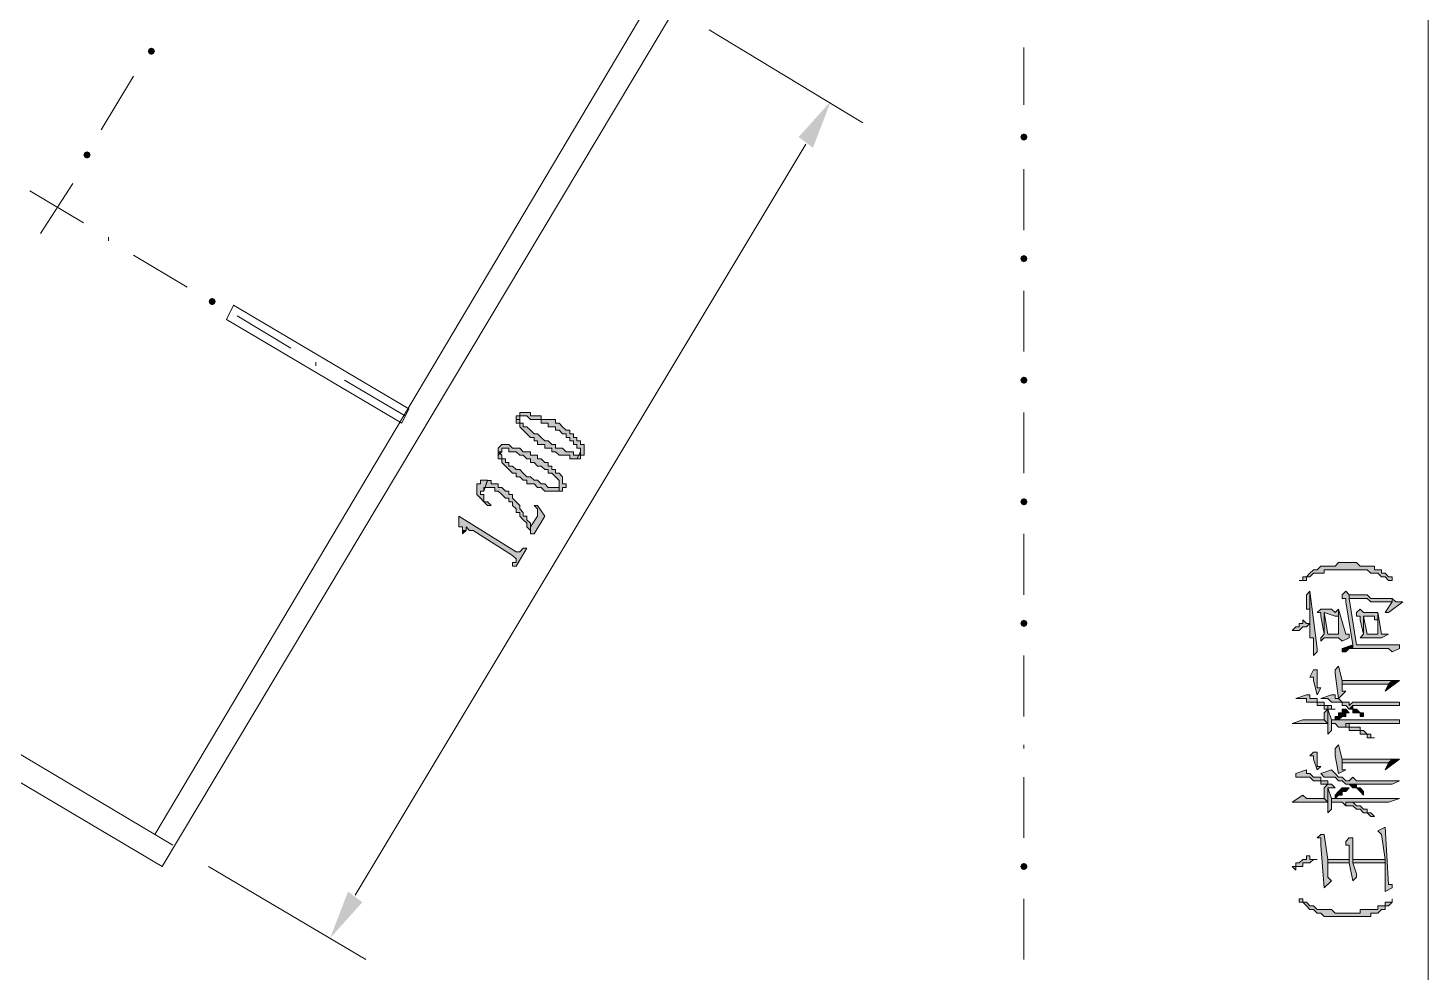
# Model space of a CAD drawing. Header units: millimetres. Extents: x 6 to 291, y 4 to 206.
# Drawn here: x 197.72 to 214.29, y 100.69 to 111.87 of the extents above; entities that cross this region are included whole.
import ezdxf

# ---------------------------------------------------------------- set-up
doc = ezdxf.new("R2010")
doc.units = ezdxf.units.MM
doc.layers.add('C00-00-00', color=7, linetype='Continuous')

msp = doc.modelspace()

# ---------------------------------------------------------------- hatches: boundary and pattern name
at = {"layer": 'C00-00-00'}
h = msp.add_hatch(color=256, dxfattribs=at)
h.dxf.hatch_style = 2
h.paths.add_polyline_path([(199.17833, 111.633002), (199.148432, 111.620567), (199.135997, 111.590669), (199.148432, 111.560771), (199.17833, 111.548336), (199.208228, 111.560771), (199.220663, 111.590669), (199.208228, 111.620567)])
h = msp.add_hatch(color=256, dxfattribs=at)
h.dxf.hatch_style = 2
h.paths.add_polyline_path([(206.840669, 110.57467), (207.010006, 110.447667), (207.22167, 110.998005)])
h = msp.add_hatch(color=256, dxfattribs=at)
h.dxf.hatch_style = 2
h.paths.add_polyline_path([(209.507674, 110.617004), (209.477776, 110.604568), (209.46534, 110.57467), (209.477776, 110.544772), (209.507674, 110.532337), (209.537572, 110.544772), (209.550007, 110.57467), (209.537572, 110.604568)])
h = msp.add_hatch(color=256, dxfattribs=at)
h.dxf.hatch_style = 2
h.paths.add_polyline_path([(198.416329, 110.405332), (198.386431, 110.392896), (198.373996, 110.362999), (198.386431, 110.333101), (198.416329, 110.320665), (198.446227, 110.333101), (198.458662, 110.362999), (198.446227, 110.392896)])
h = msp.add_hatch(color=256, dxfattribs=at)
h.dxf.hatch_style = 2
h.paths.add_polyline_path([(209.507674, 109.177669), (209.477776, 109.165234), (209.46534, 109.135336), (209.477776, 109.105438), (209.507674, 109.093003), (209.537572, 109.105438), (209.550007, 109.135336), (209.537572, 109.165234)])
h = msp.add_hatch(color=256, dxfattribs=at)
h.dxf.hatch_style = 2
h.paths.add_polyline_path([(199.898005, 108.669666), (199.868107, 108.657231), (199.855672, 108.627333), (199.868107, 108.597435), (199.898005, 108.584999), (199.927903, 108.597435), (199.940339, 108.627333), (199.927903, 108.657231)])
h = msp.add_hatch(color=256, dxfattribs=at)
h.dxf.hatch_style = 2
h.paths.add_polyline_path([(209.507674, 107.738336), (209.477776, 107.7259), (209.46534, 107.696002), (209.477776, 107.666104), (209.507674, 107.653669), (209.537572, 107.666104), (209.550007, 107.696002), (209.537572, 107.7259)])
h = msp.add_hatch(color=256, dxfattribs=at)
h.dxf.hatch_style = 2
h.paths.add_polyline_path([(203.496332, 107.272667), (203.496332, 107.230334), (203.538665, 107.230334), (203.538665, 107.272667), (203.580999, 107.272667), (203.623332, 107.272667), (203.665665, 107.230334), (203.707999, 107.230334), (203.750332, 107.230334), (203.792665, 107.230334), (203.792665, 107.188001), (203.834999, 107.188001), (203.877332, 107.188001), (203.877332, 107.145667), (203.919665, 107.145667), (203.961999, 107.145667), (203.961999, 107.103334), (204.004332, 107.103334), (204.046665, 107.061001), (204.088999, 107.061001), (204.088999, 107.018667), (204.131332, 107.018667), (204.131332, 106.976334), (204.173665, 106.976334), (204.173665, 106.934001), (204.215999, 106.934001), (204.215999, 106.891667), (204.258332, 106.891667), (204.258332, 106.849334), (204.215999, 106.764667), (204.258332, 106.764667), (204.258332, 106.807001), (204.300665, 106.807001), (204.300665, 106.849334), (204.300665, 106.891667), (204.300665, 106.934001), (204.258332, 106.934001), (204.258332, 106.976334), (204.215999, 106.976334), (204.215999, 107.018667), (204.173665, 107.018667), (204.173665, 107.061001), (204.131332, 107.061001), (204.131332, 107.103334), (204.088999, 107.103334), (204.046665, 107.145667), (204.004332, 107.188001), (203.961999, 107.188001), (203.961999, 107.230334), (203.919665, 107.230334), (203.877332, 107.230334), (203.834999, 107.230334), (203.792665, 107.230334), (203.792665, 107.272667), (203.750332, 107.272667), (203.665665, 107.272667), (203.665665, 107.315001), (203.538665, 107.315001), (203.538665, 107.272667)])
h = msp.add_hatch(color=256, dxfattribs=at)
h.dxf.hatch_style = 2
h.paths.add_polyline_path([(203.496332, 107.230333), (203.496332, 107.188), (203.538665, 107.188), (203.538665, 107.145666), (203.580999, 107.103333), (203.623332, 107.061), (203.665665, 107.018666), (203.707999, 107.018666), (203.707999, 106.976333), (203.750332, 106.976333), (203.750332, 106.934), (203.792665, 106.934), (203.834999, 106.934), (203.834999, 106.891666), (203.877332, 106.891666), (203.919665, 106.891666), (203.919665, 106.849333), (203.961999, 106.849333), (204.004332, 106.807), (204.046665, 106.807), (204.088999, 106.807), (204.131332, 106.807), (204.131332, 106.764666), (204.215999, 106.764666), (204.258332, 106.849333), (204.258332, 106.807), (204.215999, 106.807), (204.173665, 106.807), (204.173665, 106.849333), (204.088999, 106.849333), (204.046665, 106.891666), (204.004332, 106.891666), (203.961999, 106.891666), (203.961999, 106.934), (203.919665, 106.934), (203.877332, 106.976333), (203.834999, 106.976333), (203.792665, 107.018666), (203.750332, 107.061), (203.707999, 107.061), (203.665665, 107.103333), (203.623332, 107.145666), (203.580999, 107.145666), (203.580999, 107.188), (203.538665, 107.188), (203.538665, 107.230333)])
h = msp.add_hatch(color=256, dxfattribs=at)
h.dxf.hatch_style = 2
h.paths.add_polyline_path([(203.284669, 106.891666), (203.284669, 106.849333), (203.284669, 106.807), (203.327002, 106.849333), (203.327002, 106.891666), (203.411669, 106.891666), (203.411669, 106.849333), (203.454002, 106.849333), (203.496335, 106.849333), (203.538669, 106.807), (203.581002, 106.807), (203.623335, 106.764666), (203.665669, 106.764666), (203.665669, 106.722333), (203.708002, 106.722333), (203.750335, 106.68), (203.792669, 106.68), (203.835002, 106.637666), (203.877335, 106.637666), (203.877335, 106.595333), (203.919669, 106.595333), (203.962002, 106.553), (204.004335, 106.510666), (204.004335, 106.468333), (204.004335, 106.426), (204.004335, 106.383666), (204.046669, 106.383666), (204.046669, 106.426), (204.089002, 106.426), (204.089002, 106.468333), (204.046669, 106.468333), (204.046669, 106.510666), (204.046669, 106.553), (204.004335, 106.595333), (203.962002, 106.595333), (203.962002, 106.637666), (203.919669, 106.637666), (203.919669, 106.68), (203.877335, 106.68), (203.877335, 106.722333), (203.835002, 106.722333), (203.792669, 106.764666), (203.750335, 106.764666), (203.750335, 106.807), (203.708002, 106.807), (203.665669, 106.807), (203.665669, 106.849333), (203.623335, 106.849333), (203.581002, 106.849333), (203.538669, 106.891666), (203.496335, 106.891666), (203.454002, 106.891666), (203.411669, 106.934), (203.327002, 106.934)])
h = msp.add_hatch(color=256, dxfattribs=at)
h.dxf.hatch_style = 2
h.paths.add_polyline_path([(203.284669, 106.807006), (203.284669, 106.764673), (203.327002, 106.764673), (203.327002, 106.722339), (203.369335, 106.680006), (203.411669, 106.637673), (203.454002, 106.595339), (203.496335, 106.595339), (203.496335, 106.553006), (203.538669, 106.553006), (203.581002, 106.510673), (203.623335, 106.510673), (203.623335, 106.468339), (203.665669, 106.468339), (203.708002, 106.468339), (203.750335, 106.426006), (203.792669, 106.426006), (203.835002, 106.383673), (203.877335, 106.383673), (204.004335, 106.383673), (204.004335, 106.426006), (203.962002, 106.426006), (203.919669, 106.426006), (203.877335, 106.426006), (203.835002, 106.468339), (203.792669, 106.468339), (203.750335, 106.510673), (203.708002, 106.510673), (203.665669, 106.553006), (203.623335, 106.553006), (203.581002, 106.595339), (203.538669, 106.637673), (203.496335, 106.637673), (203.454002, 106.680006), (203.411669, 106.680006), (203.411669, 106.722339), (203.369335, 106.722339), (203.369335, 106.764673), (203.327002, 106.764673), (203.327002, 106.807006), (203.284669, 106.849339), (203.327002, 106.849339)])
h = msp.add_hatch(color=256, dxfattribs=at)
h.dxf.hatch_style = 2
h.paths.add_polyline_path([(203.030663, 106.46834), (203.030663, 106.426006), (203.030663, 106.383673), (203.030663, 106.34134), (203.072996, 106.299006), (203.115329, 106.256673), (203.157663, 106.21434), (203.199996, 106.21434), (203.157663, 106.256673), (203.115329, 106.256673), (203.115329, 106.299006), (203.115329, 106.34134), (203.072996, 106.34134), (203.072996, 106.383673), (203.115329, 106.383673), (203.157663, 106.510673), (203.072996, 106.510673), (203.072996, 106.46834)])
h = msp.add_hatch(color=256, dxfattribs=at)
h.dxf.hatch_style = 2
h.paths.add_polyline_path([(203.157674, 106.510666), (203.11534, 106.383666), (203.11534, 106.425999), (203.157674, 106.425999), (203.200007, 106.425999), (203.24234, 106.425999), (203.24234, 106.383666), (203.284674, 106.383666), (203.327007, 106.341333), (203.36934, 106.298999), (203.411674, 106.298999), (203.411674, 106.256666), (203.454007, 106.256666), (203.454007, 106.214333), (203.49634, 106.171999), (203.49634, 106.129666), (203.538674, 106.129666), (203.538674, 106.087333), (203.581007, 106.044999), (203.62334, 106.002666), (203.62334, 105.960333), (203.665674, 105.917999), (203.665674, 105.960333), (203.665674, 106.002666), (203.62334, 106.044999), (203.62334, 106.087333), (203.581007, 106.087333), (203.581007, 106.129666), (203.538674, 106.171999), (203.538674, 106.214333), (203.49634, 106.256666), (203.454007, 106.298999), (203.454007, 106.341333), (203.411674, 106.341333), (203.411674, 106.383666), (203.36934, 106.383666), (203.327007, 106.425999), (203.284674, 106.425999), (203.284674, 106.468333), (203.200007, 106.468333), (203.200007, 106.510666)])
h = msp.add_hatch(color=256, dxfattribs=at)
h.dxf.hatch_style = 2
h.paths.add_polyline_path([(209.507674, 106.299001), (209.477776, 106.286566), (209.46534, 106.256668), (209.477776, 106.22677), (209.507674, 106.214335), (209.537572, 106.22677), (209.550007, 106.256668), (209.537572, 106.286566)])
h = msp.add_hatch(color=256, dxfattribs=at)
h.dxf.hatch_style = 2
h.paths.add_polyline_path([(202.818999, 106.087339), (202.818999, 106.045006), (202.818999, 105.960339), (202.861333, 105.960339), (202.861333, 105.875672), (202.903666, 105.918006), (202.903666, 105.960339), (202.945999, 105.918006), (202.988333, 105.918006), (203.453999, 105.621672), (203.496333, 105.579339), (203.496333, 105.537006), (203.453999, 105.537006), (203.453999, 105.494672), (203.496333, 105.494672), (203.623333, 105.706339), (203.580999, 105.706339), (203.538666, 105.664006), (203.496333, 105.664006)])
h = msp.add_hatch(color=256, dxfattribs=at)
h.dxf.hatch_style = 2
h.paths.add_polyline_path([(203.750338, 106.214334), (203.708004, 106.214334), (203.750338, 106.172001), (203.750338, 106.129667), (203.750338, 106.087334), (203.665671, 105.960334), (203.665671, 105.918001), (203.665671, 105.875667), (203.708004, 105.875667), (203.835004, 106.087334)])
h = msp.add_hatch(color=256, dxfattribs=at)
h.dxf.hatch_style = 2
h.paths.add_polyline_path([(202.861326, 105.875668), (202.861326, 105.918002), (202.903668, 105.918002)])
h = msp.add_hatch(color=256, dxfattribs=at)
h.dxf.hatch_style = 2
h.paths.add_polyline_path([(212.767326, 105.325338), (212.80966, 105.325338), (212.851993, 105.325338), (212.851993, 105.367671), (212.894326, 105.367671), (212.93666, 105.410004), (212.978993, 105.410004), (213.06366, 105.410004), (213.06366, 105.452338), (213.31766, 105.452338), (213.359993, 105.452338), (213.57166, 105.452338), (213.613993, 105.410004), (213.656326, 105.410004), (213.69866, 105.410004), (213.740993, 105.367671), (213.783326, 105.367671), (213.82566, 105.325338), (213.867993, 105.325338), (213.867993, 105.367671), (213.82566, 105.367671), (213.783326, 105.410004), (213.740993, 105.410004), (213.740993, 105.452338), (213.69866, 105.452338), (213.656326, 105.452338), (213.656326, 105.494671), (213.57166, 105.494671), (213.486993, 105.494671), (213.44466, 105.537004), (213.232993, 105.537004), (213.19066, 105.494671), (213.105993, 105.494671), (213.06366, 105.494671), (213.021326, 105.494671), (212.978993, 105.452338), (212.93666, 105.452338), (212.894326, 105.410004), (212.851993, 105.367671), (212.80966, 105.367671), (212.80966, 105.325338)])
h = msp.add_hatch(color=256, dxfattribs=at)
h.dxf.hatch_style = 2
h.paths.add_polyline_path([(212.682674, 104.732666), (212.725007, 104.732666), (212.76734, 104.732666), (212.809674, 104.774999), (212.852007, 104.774999), (212.89434, 104.817332), (212.89434, 104.774999), (212.89434, 104.647999), (212.936674, 104.647999), (212.936674, 104.520999), (212.936674, 104.478666), (212.936674, 104.436332), (212.979007, 104.478666), (212.979007, 104.520999), (212.89434, 105.198332), (212.89434, 104.817332), (212.852007, 104.817332), (212.809674, 104.859666), (212.809674, 104.817332), (212.76734, 104.817332), (212.76734, 104.774999), (212.725007, 104.774999)])
h = msp.add_hatch(color=256, dxfattribs=at)
h.dxf.hatch_style = 2
h.paths.add_polyline_path([(212.851995, 105.156001), (212.851995, 105.113667), (212.851995, 104.986667), (212.894328, 104.986667), (212.894328, 104.859667), (212.894328, 104.817334), (212.894328, 105.198334)])
h = msp.add_hatch(color=256, dxfattribs=at)
h.dxf.hatch_style = 2
h.paths.add_polyline_path([(213.275338, 105.156001), (213.275338, 105.113667), (213.317671, 105.113667), (213.317671, 105.071334), (213.402338, 104.563334), (213.402338, 104.521001), (213.825671, 104.521001), (213.868004, 104.478667), (213.952671, 104.521001), (213.952671, 104.563334), (213.444671, 104.563334), (213.360004, 105.113667), (213.360004, 105.156001), (213.317671, 105.198334)])
h = msp.add_hatch(color=256, dxfattribs=at)
h.dxf.hatch_style = 2
h.paths.add_polyline_path([(213.360006, 105.156001), (213.360006, 105.113667), (213.571673, 105.113667), (213.614006, 105.071334), (213.78334, 105.071334), (213.868006, 105.071334), (213.868006, 105.113667), (213.825673, 105.113667), (213.78334, 105.113667), (213.614006, 105.113667), (213.571673, 105.156001)])
h = msp.add_hatch(color=256, dxfattribs=at)
h.dxf.hatch_style = 2
h.paths.add_polyline_path([(213.783333, 104.944337), (213.825667, 104.944337), (213.995, 105.071337), (213.952667, 105.071337), (213.910333, 105.071337), (213.868, 105.11367), (213.868, 105.071337)])
h = msp.add_hatch(color=256, dxfattribs=at)
h.dxf.hatch_style = 2
h.paths.add_polyline_path([(212.979006, 104.944337), (213.021339, 104.944337), (213.021339, 104.902004), (213.063672, 104.690337), (213.063672, 104.944337), (213.190672, 104.902004), (213.233006, 104.902004), (213.233006, 104.817337), (213.233006, 104.775004), (213.233006, 104.690337), (213.233006, 104.98667), (213.190672, 104.944337), (213.148339, 104.98667), (213.106006, 104.98667), (213.063672, 104.98667), (213.021339, 104.98667)])
h = msp.add_hatch(color=256, dxfattribs=at)
h.dxf.hatch_style = 2
h.paths.add_polyline_path([(213.021332, 104.648005), (213.021332, 104.605672), (213.063665, 104.648005), (213.232999, 104.648005), (213.275332, 104.605672), (213.359999, 104.648005), (213.359999, 104.690338), (213.317665, 104.690338), (213.232999, 104.986672), (213.232999, 104.690338), (213.148332, 104.690338), (213.105999, 104.690338), (213.063665, 104.944338), (213.063665, 104.690338)])
h = msp.add_hatch(color=256, dxfattribs=at)
h.dxf.hatch_style = 2
h.paths.add_polyline_path([(213.444659, 104.944337), (213.444659, 104.902004), (213.486992, 104.902004), (213.486992, 104.85967), (213.529326, 104.690337), (213.529326, 104.902004), (213.656326, 104.902004), (213.656326, 104.85967), (213.698659, 104.85967), (213.698659, 104.73267), (213.698659, 104.690337), (213.698659, 104.944337), (213.656326, 104.944337), (213.529326, 104.944337), (213.486992, 104.98667)])
h = msp.add_hatch(color=256, dxfattribs=at)
h.dxf.hatch_style = 2
h.paths.add_polyline_path([(213.487001, 104.648005), (213.529335, 104.648005), (213.741001, 104.648005), (213.825668, 104.690338), (213.741001, 104.690338), (213.698668, 104.944338), (213.698668, 104.690338), (213.571668, 104.690338), (213.529335, 104.902005), (213.529335, 104.690338)])
h = msp.add_hatch(color=256, dxfattribs=at)
h.dxf.hatch_style = 2
h.paths.add_polyline_path([(209.507674, 104.859668), (209.477776, 104.847232), (209.46534, 104.817334), (209.477776, 104.787436), (209.507674, 104.775001), (209.537572, 104.787436), (209.550007, 104.817334), (209.537572, 104.847232)])
h = msp.add_hatch(color=256, dxfattribs=at)
h.dxf.hatch_style = 2
h.paths.add_polyline_path([(213.275338, 104.521002), (213.275338, 104.478669), (213.317671, 104.478669), (213.360004, 104.521002), (213.402338, 104.521002), (213.402338, 104.563336)])
h = msp.add_hatch(color=256, dxfattribs=at)
h.dxf.hatch_style = 2
h.paths.add_polyline_path([(212.894337, 104.182336), (212.936671, 104.182336), (212.936671, 104.140002), (212.979004, 103.970669), (213.021337, 104.055336), (212.979004, 104.055336), (212.979004, 104.097669), (212.979004, 104.267002), (212.936671, 104.267002)])
h = msp.add_hatch(color=256, dxfattribs=at)
h.dxf.hatch_style = 2
h.paths.add_polyline_path([(213.190669, 104.267004), (213.190669, 104.224671), (213.233003, 103.928338), (213.317669, 104.013004), (213.275336, 104.013004), (213.275336, 104.055338), (213.275336, 104.097671), (213.275336, 104.140004), (213.233003, 104.309338)])
h = msp.add_hatch(color=256, dxfattribs=at)
h.dxf.hatch_style = 2
h.paths.add_polyline_path([(213.275338, 104.140001), (213.275338, 104.097667), (213.783333, 104.097667), (213.82566, 104.097667), (213.868002, 104.140001)])
h = msp.add_hatch(color=256, dxfattribs=at)
h.dxf.hatch_style = 2
h.paths.add_polyline_path([(213.783333, 104.012999), (213.952671, 104.140001), (213.868002, 104.140001), (213.82566, 104.097667)])
h = msp.add_hatch(color=256, dxfattribs=at)
h.dxf.hatch_style = 2
h.paths.add_polyline_path([(212.725, 103.928338), (212.767333, 103.928338), (212.852, 103.928338), (212.852, 103.886005), (212.936667, 103.886005), (212.979, 103.886005), (212.979, 103.843672), (213.021333, 103.843672), (213.063667, 103.843672), (213.063667, 103.801338), (213.106, 103.801338), (213.106, 103.843672), (213.063667, 103.843672), (213.063667, 103.886005), (213.021333, 103.886005), (212.979, 103.886005), (212.979, 103.928338), (212.936667, 103.928338), (212.894333, 103.928338), (212.894333, 103.970672), (212.852, 103.970672)])
h = msp.add_hatch(color=256, dxfattribs=at)
h.dxf.hatch_style = 2
h.paths.add_polyline_path([(213.021332, 103.928338), (213.063665, 103.928338), (213.105999, 103.928338), (213.148332, 103.886005), (213.190665, 103.886005), (213.232999, 103.886005), (213.275332, 103.886005), (213.275332, 103.843672), (213.317665, 103.843672), (213.359999, 103.801338), (213.402332, 103.843672), (213.486999, 103.843672), (213.867999, 103.843672), (213.952665, 103.843672), (213.952665, 103.886005), (213.825665, 103.886005), (213.486999, 103.886005), (213.444665, 103.886005), (213.402332, 103.886005), (213.359999, 103.843672), (213.359999, 103.886005), (213.317665, 103.886005), (213.275332, 103.886005), (213.232999, 103.928338), (213.190665, 103.928338), (213.190665, 103.970672), (213.148332, 103.970672)])
h = msp.add_hatch(color=256, dxfattribs=at)
h.dxf.hatch_style = 2
h.paths.add_polyline_path([(213.063674, 103.759001), (213.063674, 103.674334), (213.106008, 103.632001), (213.106008, 103.505001), (213.106008, 103.801334), (213.190674, 103.801334), (213.148341, 103.801334), (213.148341, 103.843668), (213.106008, 103.843668), (213.106008, 103.801334)])
h = msp.add_hatch(color=256, dxfattribs=at)
h.dxf.hatch_style = 2
h.paths.add_polyline_path([(213.106001, 103.505003), (213.148334, 103.547336), (213.148334, 103.58967), (213.148334, 103.674336), (213.106001, 103.801336)])
h = msp.add_hatch(color=256, dxfattribs=at)
h.dxf.hatch_style = 2
h.paths.add_polyline_path([(213.190669, 103.716666), (213.190669, 103.674333), (213.233003, 103.674333), (213.275336, 103.716666), (213.317669, 103.716666), (213.317669, 103.759), (213.360003, 103.759), (213.317669, 103.801333), (213.275336, 103.801333), (213.275336, 103.759), (213.233003, 103.759), (213.233003, 103.716666)])
h = msp.add_hatch(color=256, dxfattribs=at)
h.dxf.hatch_style = 2
h.paths.add_polyline_path([(213.360006, 103.801335), (213.40234, 103.801335), (213.40234, 103.759002), (213.444673, 103.759002), (213.487006, 103.759002), (213.487006, 103.716669), (213.52934, 103.716669), (213.52934, 103.759002), (213.487006, 103.759002), (213.444673, 103.801335), (213.40234, 103.801335), (213.40234, 103.843669)])
h = msp.add_hatch(color=256, dxfattribs=at)
h.dxf.hatch_style = 2
h.paths.add_polyline_path([(212.682674, 103.632006), (212.725007, 103.632006), (212.76734, 103.632006), (212.809674, 103.632006), (213.106007, 103.632006), (213.063674, 103.674339), (212.852007, 103.674339), (212.809674, 103.674339)])
h = msp.add_hatch(color=256, dxfattribs=at)
h.dxf.hatch_style = 2
h.paths.add_polyline_path([(213.148327, 103.674332), (213.148327, 103.631999), (213.19066, 103.631999), (213.232994, 103.589666), (213.275327, 103.589666), (213.31766, 103.589666), (213.31766, 103.631999), (213.740994, 103.631999), (213.783327, 103.631999), (213.82566, 103.631999), (213.95266, 103.631999), (213.95266, 103.674332), (213.82566, 103.674332), (213.19066, 103.674332), (213.19066, 103.716666), (213.19066, 103.674332)])
h = msp.add_hatch(color=256, dxfattribs=at)
h.dxf.hatch_style = 2
h.paths.add_polyline_path([(213.317664, 103.589672), (213.359997, 103.589672), (213.359997, 103.547338), (213.444664, 103.547338), (213.486997, 103.547338), (213.486997, 103.505005), (213.529331, 103.505005), (213.571664, 103.505005), (213.571664, 103.462672), (213.613997, 103.462672), (213.656331, 103.462672), (213.613997, 103.462672), (213.613997, 103.505005), (213.571664, 103.505005), (213.529331, 103.547338), (213.486997, 103.547338), (213.486997, 103.589672), (213.444664, 103.589672), (213.402331, 103.589672), (213.359997, 103.589672), (213.359997, 103.632005), (213.317664, 103.632005)])
h = msp.add_hatch(color=256, dxfattribs=at)
h.dxf.hatch_style = 2
h.paths.add_polyline_path([(212.894337, 103.251005), (212.936671, 103.251005), (212.936671, 103.208672), (212.979004, 103.081672), (213.021337, 103.124005), (212.979004, 103.124005), (212.979004, 103.166339), (212.979004, 103.293339), (212.936671, 103.293339)])
h = msp.add_hatch(color=256, dxfattribs=at)
h.dxf.hatch_style = 2
h.paths.add_polyline_path([(213.190669, 103.335666), (213.190669, 103.293333), (213.190669, 103.250999), (213.233003, 103.039333), (213.317669, 103.081666), (213.275336, 103.081666), (213.275336, 103.123999), (213.275336, 103.166333), (213.275336, 103.208666), (213.233003, 103.377999)])
h = msp.add_hatch(color=256, dxfattribs=at)
h.dxf.hatch_style = 2
h.paths.add_polyline_path([(213.275338, 103.208671), (213.275338, 103.166337), (213.783333, 103.166337), (213.82566, 103.166337), (213.868002, 103.208671)])
h = msp.add_hatch(color=256, dxfattribs=at)
h.dxf.hatch_style = 2
h.paths.add_polyline_path([(213.783333, 103.081668), (213.952667, 103.208668), (213.868, 103.208668), (213.825667, 103.166335)])
h = msp.add_hatch(color=256, dxfattribs=at)
h.dxf.hatch_style = 2
h.paths.add_polyline_path([(212.725, 103.039334), (212.725, 102.997001), (212.767333, 102.997001), (212.809667, 102.997001), (212.852, 102.997001), (212.894333, 102.997001), (212.936667, 102.954667), (212.979, 102.954667), (213.021333, 102.954667), (213.021333, 102.912334), (213.063667, 102.912334), (213.106, 102.912334), (213.106, 102.954667), (213.063667, 102.954667), (213.021333, 102.954667), (213.021333, 102.997001), (212.979, 102.997001), (212.936667, 102.997001), (212.894333, 103.039334), (212.852, 103.039334), (212.852, 103.081667)])
h = msp.add_hatch(color=256, dxfattribs=at)
h.dxf.hatch_style = 2
h.paths.add_polyline_path([(213.021332, 103.039334), (213.063665, 102.997001), (213.105999, 102.997001), (213.148332, 102.997001), (213.190665, 102.997001), (213.232999, 102.954667), (213.275332, 102.954667), (213.317665, 102.912334), (213.359999, 102.912334), (213.402332, 102.912334), (213.486999, 102.912334), (213.867999, 102.912334), (213.952665, 102.954667), (213.825665, 102.954667), (213.444665, 102.954667), (213.402332, 102.997001), (213.359999, 102.954667), (213.317665, 102.954667), (213.275332, 102.997001), (213.232999, 102.997001), (213.190665, 103.039334), (213.148332, 103.081667)])
h = msp.add_hatch(color=256, dxfattribs=at)
h.dxf.hatch_style = 2
h.paths.add_polyline_path([(212.682674, 102.700668), (212.725007, 102.700668), (213.106007, 102.700668), (213.063674, 102.743001), (212.852007, 102.743001), (212.809674, 102.785334)])
h = msp.add_hatch(color=256, dxfattribs=at)
h.dxf.hatch_style = 2
h.paths.add_polyline_path([(213.063674, 102.870005), (213.063674, 102.827672), (213.063674, 102.743005), (213.106008, 102.700672), (213.106008, 102.573672), (213.106008, 102.870005), (213.148341, 102.870005), (213.190674, 102.870005), (213.148341, 102.912338), (213.106008, 102.912338)])
h = msp.add_hatch(color=256, dxfattribs=at)
h.dxf.hatch_style = 2
h.paths.add_polyline_path([(213.106001, 102.573673), (213.148334, 102.616006), (213.148334, 102.658339), (213.148334, 102.700673), (213.148334, 102.743006), (213.106001, 102.870006)])
h = msp.add_hatch(color=256, dxfattribs=at)
h.dxf.hatch_style = 2
h.paths.add_polyline_path([(213.148327, 102.743002), (213.148327, 102.700669), (213.19066, 102.700669), (213.275327, 102.700669), (213.31766, 102.658335), (213.31766, 102.700669), (213.82566, 102.700669), (213.95266, 102.743002), (213.82566, 102.743002), (213.19066, 102.743002), (213.19066, 102.785335), (213.19066, 102.743002)])
h = msp.add_hatch(color=256, dxfattribs=at)
h.dxf.hatch_style = 2
h.paths.add_polyline_path([(213.190669, 102.785336), (213.190669, 102.743003), (213.233003, 102.785336), (213.275336, 102.785336), (213.275336, 102.827669), (213.317669, 102.827669), (213.360003, 102.870003), (213.317669, 102.870003), (213.275336, 102.870003), (213.233003, 102.827669)])
h = msp.add_hatch(color=256, dxfattribs=at)
h.dxf.hatch_style = 2
h.paths.add_polyline_path([(213.360006, 102.912339), (213.40234, 102.870006), (213.444673, 102.870006), (213.487006, 102.827672), (213.52934, 102.785339), (213.52934, 102.827672), (213.487006, 102.870006), (213.444673, 102.870006), (213.444673, 102.912339), (213.40234, 102.912339)])
h = msp.add_hatch(color=256, dxfattribs=at)
h.dxf.hatch_style = 2
h.paths.add_polyline_path([(213.317664, 102.658333), (213.359997, 102.658333), (213.402331, 102.658333), (213.444664, 102.616), (213.486997, 102.616), (213.529331, 102.573666), (213.571664, 102.573666), (213.613997, 102.531333), (213.656331, 102.531333), (213.613997, 102.573666), (213.571664, 102.573666), (213.571664, 102.616), (213.529331, 102.616), (213.486997, 102.658333), (213.444664, 102.658333), (213.402331, 102.700666), (213.359997, 102.700666), (213.317664, 102.700666)])
h = msp.add_hatch(color=256, dxfattribs=at)
h.dxf.hatch_style = 2
h.paths.add_polyline_path([(212.979006, 102.277333), (213.021339, 102.277333), (213.021339, 102.234999), (213.021339, 102.192666), (213.063672, 101.684666), (213.148339, 101.769333), (213.106006, 101.811666), (213.106006, 101.980999), (213.106006, 102.023333), (213.063672, 102.319666), (213.021339, 102.319666)])
h = msp.add_hatch(color=256, dxfattribs=at)
h.dxf.hatch_style = 2
h.paths.add_polyline_path([(213.317664, 102.235006), (213.317664, 102.192673), (213.359997, 102.192673), (213.359997, 102.15034), (213.359997, 102.02334), (213.359997, 101.981006), (213.402331, 101.76934), (213.444664, 101.811673), (213.444664, 101.854006), (213.402331, 101.981006), (213.402331, 102.02334), (213.402331, 102.27734), (213.359997, 102.27734)])
h = msp.add_hatch(color=256, dxfattribs=at)
h.dxf.hatch_style = 2
h.paths.add_polyline_path([(213.698665, 102.362001), (213.740998, 102.319668), (213.783331, 102.023334), (213.783331, 101.981001), (213.783331, 101.642334), (213.867998, 101.684668), (213.867998, 101.727001), (213.825665, 101.727001), (213.783331, 102.404334)])
h = msp.add_hatch(color=256, dxfattribs=at)
h.dxf.hatch_style = 2
h.paths.add_polyline_path([(209.507674, 101.981), (209.477776, 101.968564), (209.46534, 101.938666), (209.477776, 101.908768), (209.507674, 101.896333), (209.537572, 101.908768), (209.550007, 101.938666), (209.537572, 101.968564)])
h = msp.add_hatch(color=256, dxfattribs=at)
h.dxf.hatch_style = 2
h.paths.add_polyline_path([(212.682674, 101.938666), (212.725007, 101.896333), (212.725007, 101.938666), (212.76734, 101.938666), (212.809674, 101.938666), (212.809674, 101.981), (212.852007, 101.981), (212.89434, 101.981), (212.936674, 102.023333), (212.979007, 102.023333), (212.89434, 102.023333), (212.89434, 102.065666), (212.852007, 102.065666), (212.852007, 102.023333), (212.809674, 102.023333), (212.76734, 101.981), (212.725007, 101.981), (212.725007, 101.938666)])
h = msp.add_hatch(color=256, dxfattribs=at)
h.dxf.hatch_style = 2
h.paths.add_polyline_path([(213.360006, 101.981001), (213.360006, 102.023335), (213.106001, 102.023335), (213.106001, 101.981001)])
h = msp.add_hatch(color=256, dxfattribs=at)
h.dxf.hatch_style = 2
h.paths.add_polyline_path([(213.783333, 101.981001), (213.783333, 102.023335), (213.402333, 102.023335), (213.402333, 101.981001)])
h = msp.add_hatch(color=256, dxfattribs=at)
h.dxf.hatch_style = 2
h.paths.add_polyline_path([(201.50666, 101.642334), (201.675997, 101.515339), (201.294997, 101.092004)])
h = msp.add_hatch(color=256, dxfattribs=at)
h.dxf.hatch_style = 2
h.paths.add_polyline_path([(212.767326, 101.557666), (212.767326, 101.515332), (212.80966, 101.515332), (212.851993, 101.472999), (212.894326, 101.430666), (212.93666, 101.430666), (212.978993, 101.388332), (213.021326, 101.388332), (213.06366, 101.345999), (213.148326, 101.345999), (213.31766, 101.345999), (213.486993, 101.345999), (213.529326, 101.345999), (213.613993, 101.345999), (213.613993, 101.388332), (213.656326, 101.388332), (213.69866, 101.388332), (213.740993, 101.430666), (213.783326, 101.430666), (213.783326, 101.472999), (213.82566, 101.472999), (213.867993, 101.515332), (213.867993, 101.557666), (213.867993, 101.515332), (213.82566, 101.515332), (213.783326, 101.515332), (213.783326, 101.472999), (213.740993, 101.472999), (213.69866, 101.472999), (213.69866, 101.430666), (213.656326, 101.430666), (213.613993, 101.430666), (213.486993, 101.430666), (213.486993, 101.388332), (213.19066, 101.388332), (213.148326, 101.430666), (213.021326, 101.430666), (212.978993, 101.430666), (212.93666, 101.472999), (212.894326, 101.472999), (212.851993, 101.515332), (212.80966, 101.515332), (212.80966, 101.557666)])

# ---------------------------------------------------------------- linework, layer by layer
at = {"layer": 'C00-00-00', "lineweight": 5}
for points in [[(214.291329, 161.967334), (214.291329, 41.952333)], [(205.105003, 112.225668), (199.220672, 102.319667)], [(205.52833, 112.35267), (199.305341, 101.938666)], [(205.782336, 111.844667), (207.602671, 110.743999)], [(209.507674, 111.633004), (209.507674, 110.955671)], [(198.585666, 110.659339), (198.966667, 111.294337)], [(206.925338, 110.490001), (201.591329, 101.6)], [(209.507674, 110.193669), (209.507674, 109.474002)], [(197.738996, 109.939672), (198.374003, 109.558671)], [(197.866007, 109.431668), (198.247008, 110.024332)], [(198.670335, 109.347), (198.670335, 109.389334)], [(198.966667, 109.17767), (199.601673, 108.79667)], [(209.507674, 108.754336), (209.507674, 108.034669)], [(200.194337, 108.458004), (200.829328, 108.077003)], [(201.12566, 107.865339), (201.12566, 107.907666)], [(201.464334, 107.696002), (202.183993, 107.272667)], [(190.754006, 107.357336), (199.432336, 102.192672)], [(209.507674, 107.315001), (209.507674, 106.595334)], [(190.584669, 107.103338), (199.305341, 101.938666)], [(209.507674, 105.875668), (209.507674, 105.156001)], [(209.507674, 104.436333), (209.507674, 103.716666)], [(209.507674, 103.335666), (209.507674, 103.378)], [(209.507674, 102.997), (209.507674, 102.277333)], [(199.855663, 101.938666), (201.71834, 100.837999)], [(209.507674, 101.557666), (209.507674, 100.837999)]]:
    msp.add_lwpolyline(points, dxfattribs=at)
msp.add_lwpolyline([(200.151995, 108.585006), (202.226335, 107.357336), (202.141667, 107.187999), (200.067326, 108.415669)], close=True, dxfattribs=at)
at = {"layer": 'C00-00-00', "lineweight": 13}
for points in [[(203.496332, 107.272667), (203.496332, 107.230334), (203.538665, 107.230334), (203.538665, 107.272667), (203.580999, 107.272667), (203.623332, 107.272667), (203.665665, 107.230334), (203.707999, 107.230334), (203.750332, 107.230334), (203.792665, 107.230334), (203.792665, 107.188001), (203.834999, 107.188001), (203.877332, 107.188001), (203.877332, 107.145667), (203.919665, 107.145667), (203.961999, 107.145667), (203.961999, 107.103334), (204.004332, 107.103334), (204.046665, 107.061001), (204.088999, 107.061001), (204.088999, 107.018667), (204.131332, 107.018667), (204.131332, 106.976334), (204.173665, 106.976334), (204.173665, 106.934001), (204.215999, 106.934001), (204.215999, 106.891667), (204.258332, 106.891667), (204.258332, 106.849334), (204.215999, 106.764667), (204.258332, 106.764667), (204.258332, 106.807001), (204.300665, 106.807001), (204.300665, 106.849334), (204.300665, 106.891667), (204.300665, 106.934001), (204.258332, 106.934001), (204.258332, 106.976334), (204.215999, 106.976334), (204.215999, 107.018667), (204.173665, 107.018667), (204.173665, 107.061001), (204.131332, 107.061001), (204.131332, 107.103334), (204.088999, 107.103334), (204.046665, 107.145667), (204.004332, 107.188001), (203.961999, 107.188001), (203.961999, 107.230334), (203.919665, 107.230334), (203.877332, 107.230334), (203.834999, 107.230334), (203.792665, 107.230334), (203.792665, 107.272667), (203.750332, 107.272667), (203.665665, 107.272667), (203.665665, 107.315001), (203.538665, 107.315001), (203.538665, 107.272667)], [(203.496332, 107.230333), (203.496332, 107.188), (203.538665, 107.188), (203.538665, 107.145666), (203.580999, 107.103333), (203.623332, 107.061), (203.665665, 107.018666), (203.707999, 107.018666), (203.707999, 106.976333), (203.750332, 106.976333), (203.750332, 106.934), (203.792665, 106.934), (203.834999, 106.934), (203.834999, 106.891666), (203.877332, 106.891666), (203.919665, 106.891666), (203.919665, 106.849333), (203.961999, 106.849333), (204.004332, 106.807), (204.046665, 106.807), (204.088999, 106.807), (204.131332, 106.807), (204.131332, 106.764666), (204.215999, 106.764666), (204.258332, 106.849333), (204.258332, 106.807), (204.215999, 106.807), (204.173665, 106.807), (204.173665, 106.849333), (204.088999, 106.849333), (204.046665, 106.891666), (204.004332, 106.891666), (203.961999, 106.891666), (203.961999, 106.934), (203.919665, 106.934), (203.877332, 106.976333), (203.834999, 106.976333), (203.792665, 107.018666), (203.750332, 107.061), (203.707999, 107.061), (203.665665, 107.103333), (203.623332, 107.145666), (203.580999, 107.145666), (203.580999, 107.188), (203.538665, 107.188), (203.538665, 107.230333)], [(203.284669, 106.891666), (203.284669, 106.849333), (203.284669, 106.807), (203.327002, 106.849333), (203.327002, 106.891666), (203.411669, 106.891666), (203.411669, 106.849333), (203.454002, 106.849333), (203.496335, 106.849333), (203.538669, 106.807), (203.581002, 106.807), (203.623335, 106.764666), (203.665669, 106.764666), (203.665669, 106.722333), (203.708002, 106.722333), (203.750335, 106.68), (203.792669, 106.68), (203.835002, 106.637666), (203.877335, 106.637666), (203.877335, 106.595333), (203.919669, 106.595333), (203.962002, 106.553), (204.004335, 106.510666), (204.004335, 106.468333), (204.004335, 106.426), (204.004335, 106.383666), (204.046669, 106.383666), (204.046669, 106.426), (204.089002, 106.426), (204.089002, 106.468333), (204.046669, 106.468333), (204.046669, 106.510666), (204.046669, 106.553), (204.004335, 106.595333), (203.962002, 106.595333), (203.962002, 106.637666), (203.919669, 106.637666), (203.919669, 106.68), (203.877335, 106.68), (203.877335, 106.722333), (203.835002, 106.722333), (203.792669, 106.764666), (203.750335, 106.764666), (203.750335, 106.807), (203.708002, 106.807), (203.665669, 106.807), (203.665669, 106.849333), (203.623335, 106.849333), (203.581002, 106.849333), (203.538669, 106.891666), (203.496335, 106.891666), (203.454002, 106.891666), (203.411669, 106.934), (203.327002, 106.934)], [(203.284669, 106.807006), (203.284669, 106.764673), (203.327002, 106.764673), (203.327002, 106.722339), (203.369335, 106.680006), (203.411669, 106.637673), (203.454002, 106.595339), (203.496335, 106.595339), (203.496335, 106.553006), (203.538669, 106.553006), (203.581002, 106.510673), (203.623335, 106.510673), (203.623335, 106.468339), (203.665669, 106.468339), (203.708002, 106.468339), (203.750335, 106.426006), (203.792669, 106.426006), (203.835002, 106.383673), (203.877335, 106.383673), (204.004335, 106.383673), (204.004335, 106.426006), (203.962002, 106.426006), (203.919669, 106.426006), (203.877335, 106.426006), (203.835002, 106.468339), (203.792669, 106.468339), (203.750335, 106.510673), (203.708002, 106.510673), (203.665669, 106.553006), (203.623335, 106.553006), (203.581002, 106.595339), (203.538669, 106.637673), (203.496335, 106.637673), (203.454002, 106.680006), (203.411669, 106.680006), (203.411669, 106.722339), (203.369335, 106.722339), (203.369335, 106.764673), (203.327002, 106.764673), (203.327002, 106.807006), (203.284669, 106.849339), (203.327002, 106.849339)], [(203.030663, 106.46834), (203.030663, 106.426006), (203.030663, 106.383673), (203.030663, 106.34134), (203.072996, 106.299006), (203.115329, 106.256673), (203.157663, 106.21434), (203.199996, 106.21434), (203.157663, 106.256673), (203.115329, 106.256673), (203.115329, 106.299006), (203.115329, 106.34134), (203.072996, 106.34134), (203.072996, 106.383673), (203.115329, 106.383673), (203.157663, 106.510673), (203.072996, 106.510673), (203.072996, 106.46834)], [(203.157674, 106.510666), (203.11534, 106.383666), (203.11534, 106.425999), (203.157674, 106.425999), (203.200007, 106.425999), (203.24234, 106.425999), (203.24234, 106.383666), (203.284674, 106.383666), (203.327007, 106.341333), (203.36934, 106.298999), (203.411674, 106.298999), (203.411674, 106.256666), (203.454007, 106.256666), (203.454007, 106.214333), (203.49634, 106.171999), (203.49634, 106.129666), (203.538674, 106.129666), (203.538674, 106.087333), (203.581007, 106.044999), (203.62334, 106.002666), (203.62334, 105.960333), (203.665674, 105.917999), (203.665674, 105.960333), (203.665674, 106.002666), (203.62334, 106.044999), (203.62334, 106.087333), (203.581007, 106.087333), (203.581007, 106.129666), (203.538674, 106.171999), (203.538674, 106.214333), (203.49634, 106.256666), (203.454007, 106.298999), (203.454007, 106.341333), (203.411674, 106.341333), (203.411674, 106.383666), (203.36934, 106.383666), (203.327007, 106.425999), (203.284674, 106.425999), (203.284674, 106.468333), (203.200007, 106.468333), (203.200007, 106.510666)], [(202.818999, 106.087339), (202.818999, 106.045006), (202.818999, 105.960339), (202.861333, 105.960339), (202.861333, 105.875672), (202.903666, 105.918006), (202.903666, 105.960339), (202.945999, 105.918006), (202.988333, 105.918006), (203.453999, 105.621672), (203.496333, 105.579339), (203.496333, 105.537006), (203.453999, 105.537006), (203.453999, 105.494672), (203.496333, 105.494672), (203.623333, 105.706339), (203.580999, 105.706339), (203.538666, 105.664006), (203.496333, 105.664006)], [(203.750338, 106.214334), (203.708004, 106.214334), (203.750338, 106.172001), (203.750338, 106.129667), (203.750338, 106.087334), (203.665671, 105.960334), (203.665671, 105.918001), (203.665671, 105.875667), (203.708004, 105.875667), (203.835004, 106.087334)], [(202.861326, 105.875668), (202.861326, 105.918002), (202.903668, 105.918002)], [(212.767326, 105.325338), (212.80966, 105.325338), (212.851993, 105.325338), (212.851993, 105.367671), (212.894326, 105.367671), (212.93666, 105.410004), (212.978993, 105.410004), (213.06366, 105.410004), (213.06366, 105.452338), (213.31766, 105.452338), (213.359993, 105.452338), (213.57166, 105.452338), (213.613993, 105.410004), (213.656326, 105.410004), (213.69866, 105.410004), (213.740993, 105.367671), (213.783326, 105.367671), (213.82566, 105.325338), (213.867993, 105.325338), (213.867993, 105.367671), (213.82566, 105.367671), (213.783326, 105.410004), (213.740993, 105.410004), (213.740993, 105.452338), (213.69866, 105.452338), (213.656326, 105.452338), (213.656326, 105.494671), (213.57166, 105.494671), (213.486993, 105.494671), (213.44466, 105.537004), (213.232993, 105.537004), (213.19066, 105.494671), (213.105993, 105.494671), (213.06366, 105.494671), (213.021326, 105.494671), (212.978993, 105.452338), (212.93666, 105.452338), (212.894326, 105.410004), (212.851993, 105.367671), (212.80966, 105.367671), (212.80966, 105.325338)], [(212.682674, 104.732666), (212.725007, 104.732666), (212.76734, 104.732666), (212.809674, 104.774999), (212.852007, 104.774999), (212.89434, 104.817332), (212.89434, 104.774999), (212.89434, 104.647999), (212.936674, 104.647999), (212.936674, 104.520999), (212.936674, 104.478666), (212.936674, 104.436332), (212.979007, 104.478666), (212.979007, 104.520999), (212.89434, 105.198332), (212.89434, 104.817332), (212.852007, 104.817332), (212.809674, 104.859666), (212.809674, 104.817332), (212.76734, 104.817332), (212.76734, 104.774999), (212.725007, 104.774999)], [(212.851995, 105.156001), (212.851995, 105.113667), (212.851995, 104.986667), (212.894328, 104.986667), (212.894328, 104.859667), (212.894328, 104.817334), (212.894328, 105.198334)], [(213.275338, 105.156001), (213.275338, 105.113667), (213.317671, 105.113667), (213.317671, 105.071334), (213.402338, 104.563334), (213.402338, 104.521001), (213.825671, 104.521001), (213.868004, 104.478667), (213.952671, 104.521001), (213.952671, 104.563334), (213.444671, 104.563334), (213.360004, 105.113667), (213.360004, 105.156001), (213.317671, 105.198334)], [(213.360006, 105.156001), (213.360006, 105.113667), (213.571673, 105.113667), (213.614006, 105.071334), (213.78334, 105.071334), (213.868006, 105.071334), (213.868006, 105.113667), (213.825673, 105.113667), (213.78334, 105.113667), (213.614006, 105.113667), (213.571673, 105.156001)], [(213.783333, 104.944337), (213.825667, 104.944337), (213.995, 105.071337), (213.952667, 105.071337), (213.910333, 105.071337), (213.868, 105.11367), (213.868, 105.071337)], [(212.979006, 104.944337), (213.021339, 104.944337), (213.021339, 104.902004), (213.063672, 104.690337), (213.063672, 104.944337), (213.190672, 104.902004), (213.233006, 104.902004), (213.233006, 104.817337), (213.233006, 104.775004), (213.233006, 104.690337), (213.233006, 104.98667), (213.190672, 104.944337), (213.148339, 104.98667), (213.106006, 104.98667), (213.063672, 104.98667), (213.021339, 104.98667)], [(213.021332, 104.648005), (213.021332, 104.605672), (213.063665, 104.648005), (213.232999, 104.648005), (213.275332, 104.605672), (213.359999, 104.648005), (213.359999, 104.690338), (213.317665, 104.690338), (213.232999, 104.986672), (213.232999, 104.690338), (213.148332, 104.690338), (213.105999, 104.690338), (213.063665, 104.944338), (213.063665, 104.690338)], [(213.444659, 104.944337), (213.444659, 104.902004), (213.486992, 104.902004), (213.486992, 104.85967), (213.529326, 104.690337), (213.529326, 104.902004), (213.656326, 104.902004), (213.656326, 104.85967), (213.698659, 104.85967), (213.698659, 104.73267), (213.698659, 104.690337), (213.698659, 104.944337), (213.656326, 104.944337), (213.529326, 104.944337), (213.486992, 104.98667)], [(213.487001, 104.648005), (213.529335, 104.648005), (213.741001, 104.648005), (213.825668, 104.690338), (213.741001, 104.690338), (213.698668, 104.944338), (213.698668, 104.690338), (213.571668, 104.690338), (213.529335, 104.902005), (213.529335, 104.690338)], [(213.275338, 104.521002), (213.275338, 104.478669), (213.317671, 104.478669), (213.360004, 104.521002), (213.402338, 104.521002), (213.402338, 104.563336)], [(212.894337, 104.182336), (212.936671, 104.182336), (212.936671, 104.140002), (212.979004, 103.970669), (213.021337, 104.055336), (212.979004, 104.055336), (212.979004, 104.097669), (212.979004, 104.267002), (212.936671, 104.267002)], [(213.190669, 104.267004), (213.190669, 104.224671), (213.233003, 103.928338), (213.317669, 104.013004), (213.275336, 104.013004), (213.275336, 104.055338), (213.275336, 104.097671), (213.275336, 104.140004), (213.233003, 104.309338)], [(213.275338, 104.140001), (213.275338, 104.097667), (213.783333, 104.097667), (213.82566, 104.097667), (213.868002, 104.140001)], [(213.783333, 104.012999), (213.952671, 104.140001), (213.868002, 104.140001), (213.82566, 104.097667)], [(212.725, 103.928338), (212.767333, 103.928338), (212.852, 103.928338), (212.852, 103.886005), (212.936667, 103.886005), (212.979, 103.886005), (212.979, 103.843672), (213.021333, 103.843672), (213.063667, 103.843672), (213.063667, 103.801338), (213.106, 103.801338), (213.106, 103.843672), (213.063667, 103.843672), (213.063667, 103.886005), (213.021333, 103.886005), (212.979, 103.886005), (212.979, 103.928338), (212.936667, 103.928338), (212.894333, 103.928338), (212.894333, 103.970672), (212.852, 103.970672)], [(213.021332, 103.928338), (213.063665, 103.928338), (213.105999, 103.928338), (213.148332, 103.886005), (213.190665, 103.886005), (213.232999, 103.886005), (213.275332, 103.886005), (213.275332, 103.843672), (213.317665, 103.843672), (213.359999, 103.801338), (213.402332, 103.843672), (213.486999, 103.843672), (213.867999, 103.843672), (213.952665, 103.843672), (213.952665, 103.886005), (213.825665, 103.886005), (213.486999, 103.886005), (213.444665, 103.886005), (213.402332, 103.886005), (213.359999, 103.843672), (213.359999, 103.886005), (213.317665, 103.886005), (213.275332, 103.886005), (213.232999, 103.928338), (213.190665, 103.928338), (213.190665, 103.970672), (213.148332, 103.970672)], [(213.063674, 103.759001), (213.063674, 103.674334), (213.106008, 103.632001), (213.106008, 103.505001), (213.106008, 103.801334), (213.190674, 103.801334), (213.148341, 103.801334), (213.148341, 103.843668), (213.106008, 103.843668), (213.106008, 103.801334)], [(213.106001, 103.505003), (213.148334, 103.547336), (213.148334, 103.58967), (213.148334, 103.674336), (213.106001, 103.801336)], [(213.190669, 103.716666), (213.190669, 103.674333), (213.233003, 103.674333), (213.275336, 103.716666), (213.317669, 103.716666), (213.317669, 103.759), (213.360003, 103.759), (213.317669, 103.801333), (213.275336, 103.801333), (213.275336, 103.759), (213.233003, 103.759), (213.233003, 103.716666)], [(213.360006, 103.801335), (213.40234, 103.801335), (213.40234, 103.759002), (213.444673, 103.759002), (213.487006, 103.759002), (213.487006, 103.716669), (213.52934, 103.716669), (213.52934, 103.759002), (213.487006, 103.759002), (213.444673, 103.801335), (213.40234, 103.801335), (213.40234, 103.843669)], [(212.682674, 103.632006), (212.725007, 103.632006), (212.76734, 103.632006), (212.809674, 103.632006), (213.106007, 103.632006), (213.063674, 103.674339), (212.852007, 103.674339), (212.809674, 103.674339)], [(213.148327, 103.674332), (213.148327, 103.631999), (213.19066, 103.631999), (213.232994, 103.589666), (213.275327, 103.589666), (213.31766, 103.589666), (213.31766, 103.631999), (213.740994, 103.631999), (213.783327, 103.631999), (213.82566, 103.631999), (213.95266, 103.631999), (213.95266, 103.674332), (213.82566, 103.674332), (213.19066, 103.674332), (213.19066, 103.716666), (213.19066, 103.674332)], [(213.317664, 103.589672), (213.359997, 103.589672), (213.359997, 103.547338), (213.444664, 103.547338), (213.486997, 103.547338), (213.486997, 103.505005), (213.529331, 103.505005), (213.571664, 103.505005), (213.571664, 103.462672), (213.613997, 103.462672), (213.656331, 103.462672), (213.613997, 103.462672), (213.613997, 103.505005), (213.571664, 103.505005), (213.529331, 103.547338), (213.486997, 103.547338), (213.486997, 103.589672), (213.444664, 103.589672), (213.402331, 103.589672), (213.359997, 103.589672), (213.359997, 103.632005), (213.317664, 103.632005)], [(212.894337, 103.251005), (212.936671, 103.251005), (212.936671, 103.208672), (212.979004, 103.081672), (213.021337, 103.124005), (212.979004, 103.124005), (212.979004, 103.166339), (212.979004, 103.293339), (212.936671, 103.293339)], [(213.190669, 103.335666), (213.190669, 103.293333), (213.190669, 103.250999), (213.233003, 103.039333), (213.317669, 103.081666), (213.275336, 103.081666), (213.275336, 103.123999), (213.275336, 103.166333), (213.275336, 103.208666), (213.233003, 103.377999)], [(213.275338, 103.208671), (213.275338, 103.166337), (213.783333, 103.166337), (213.82566, 103.166337), (213.868002, 103.208671)], [(213.783333, 103.081668), (213.952667, 103.208668), (213.868, 103.208668), (213.825667, 103.166335)], [(212.725, 103.039334), (212.725, 102.997001), (212.767333, 102.997001), (212.809667, 102.997001), (212.852, 102.997001), (212.894333, 102.997001), (212.936667, 102.954667), (212.979, 102.954667), (213.021333, 102.954667), (213.021333, 102.912334), (213.063667, 102.912334), (213.106, 102.912334), (213.106, 102.954667), (213.063667, 102.954667), (213.021333, 102.954667), (213.021333, 102.997001), (212.979, 102.997001), (212.936667, 102.997001), (212.894333, 103.039334), (212.852, 103.039334), (212.852, 103.081667)], [(213.021332, 103.039334), (213.063665, 102.997001), (213.105999, 102.997001), (213.148332, 102.997001), (213.190665, 102.997001), (213.232999, 102.954667), (213.275332, 102.954667), (213.317665, 102.912334), (213.359999, 102.912334), (213.402332, 102.912334), (213.486999, 102.912334), (213.867999, 102.912334), (213.952665, 102.954667), (213.825665, 102.954667), (213.444665, 102.954667), (213.402332, 102.997001), (213.359999, 102.954667), (213.317665, 102.954667), (213.275332, 102.997001), (213.232999, 102.997001), (213.190665, 103.039334), (213.148332, 103.081667)], [(212.682674, 102.700668), (212.725007, 102.700668), (213.106007, 102.700668), (213.063674, 102.743001), (212.852007, 102.743001), (212.809674, 102.785334)], [(213.063674, 102.870005), (213.063674, 102.827672), (213.063674, 102.743005), (213.106008, 102.700672), (213.106008, 102.573672), (213.106008, 102.870005), (213.148341, 102.870005), (213.190674, 102.870005), (213.148341, 102.912338), (213.106008, 102.912338)], [(213.106001, 102.573673), (213.148334, 102.616006), (213.148334, 102.658339), (213.148334, 102.700673), (213.148334, 102.743006), (213.106001, 102.870006)], [(213.148327, 102.743002), (213.148327, 102.700669), (213.19066, 102.700669), (213.275327, 102.700669), (213.31766, 102.658335), (213.31766, 102.700669), (213.82566, 102.700669), (213.95266, 102.743002), (213.82566, 102.743002), (213.19066, 102.743002), (213.19066, 102.785335), (213.19066, 102.743002)], [(213.190669, 102.785336), (213.190669, 102.743003), (213.233003, 102.785336), (213.275336, 102.785336), (213.275336, 102.827669), (213.317669, 102.827669), (213.360003, 102.870003), (213.317669, 102.870003), (213.275336, 102.870003), (213.233003, 102.827669)], [(213.360006, 102.912339), (213.40234, 102.870006), (213.444673, 102.870006), (213.487006, 102.827672), (213.52934, 102.785339), (213.52934, 102.827672), (213.487006, 102.870006), (213.444673, 102.870006), (213.444673, 102.912339), (213.40234, 102.912339)], [(213.317664, 102.658333), (213.359997, 102.658333), (213.402331, 102.658333), (213.444664, 102.616), (213.486997, 102.616), (213.529331, 102.573666), (213.571664, 102.573666), (213.613997, 102.531333), (213.656331, 102.531333), (213.613997, 102.573666), (213.571664, 102.573666), (213.571664, 102.616), (213.529331, 102.616), (213.486997, 102.658333), (213.444664, 102.658333), (213.402331, 102.700666), (213.359997, 102.700666), (213.317664, 102.700666)], [(212.979006, 102.277333), (213.021339, 102.277333), (213.021339, 102.234999), (213.021339, 102.192666), (213.063672, 101.684666), (213.148339, 101.769333), (213.106006, 101.811666), (213.106006, 101.980999), (213.106006, 102.023333), (213.063672, 102.319666), (213.021339, 102.319666)], [(213.317664, 102.235006), (213.317664, 102.192673), (213.359997, 102.192673), (213.359997, 102.15034), (213.359997, 102.02334), (213.359997, 101.981006), (213.402331, 101.76934), (213.444664, 101.811673), (213.444664, 101.854006), (213.402331, 101.981006), (213.402331, 102.02334), (213.402331, 102.27734), (213.359997, 102.27734)], [(213.698665, 102.362001), (213.740998, 102.319668), (213.783331, 102.023334), (213.783331, 101.981001), (213.783331, 101.642334), (213.867998, 101.684668), (213.867998, 101.727001), (213.825665, 101.727001), (213.783331, 102.404334)], [(212.682674, 101.938666), (212.725007, 101.896333), (212.725007, 101.938666), (212.76734, 101.938666), (212.809674, 101.938666), (212.809674, 101.981), (212.852007, 101.981), (212.89434, 101.981), (212.936674, 102.023333), (212.979007, 102.023333), (212.89434, 102.023333), (212.89434, 102.065666), (212.852007, 102.065666), (212.852007, 102.023333), (212.809674, 102.023333), (212.76734, 101.981), (212.725007, 101.981), (212.725007, 101.938666)], [(213.360006, 101.981001), (213.360006, 102.023335), (213.106001, 102.023335), (213.106001, 101.981001)], [(213.783333, 101.981001), (213.783333, 102.023335), (213.402333, 102.023335), (213.402333, 101.981001)], [(212.767326, 101.557666), (212.767326, 101.515332), (212.80966, 101.515332), (212.851993, 101.472999), (212.894326, 101.430666), (212.93666, 101.430666), (212.978993, 101.388332), (213.021326, 101.388332), (213.06366, 101.345999), (213.148326, 101.345999), (213.31766, 101.345999), (213.486993, 101.345999), (213.529326, 101.345999), (213.613993, 101.345999), (213.613993, 101.388332), (213.656326, 101.388332), (213.69866, 101.388332), (213.740993, 101.430666), (213.783326, 101.430666), (213.783326, 101.472999), (213.82566, 101.472999), (213.867993, 101.515332), (213.867993, 101.557666), (213.867993, 101.515332), (213.82566, 101.515332), (213.783326, 101.515332), (213.783326, 101.472999), (213.740993, 101.472999), (213.69866, 101.472999), (213.69866, 101.430666), (213.656326, 101.430666), (213.613993, 101.430666), (213.486993, 101.430666), (213.486993, 101.388332), (213.19066, 101.388332), (213.148326, 101.430666), (213.021326, 101.430666), (212.978993, 101.430666), (212.93666, 101.472999), (212.894326, 101.472999), (212.851993, 101.515332), (212.80966, 101.515332), (212.80966, 101.557666)]]:
    msp.add_lwpolyline(points, close=True, dxfattribs=at)

doc.saveas('drawing.dxf')
